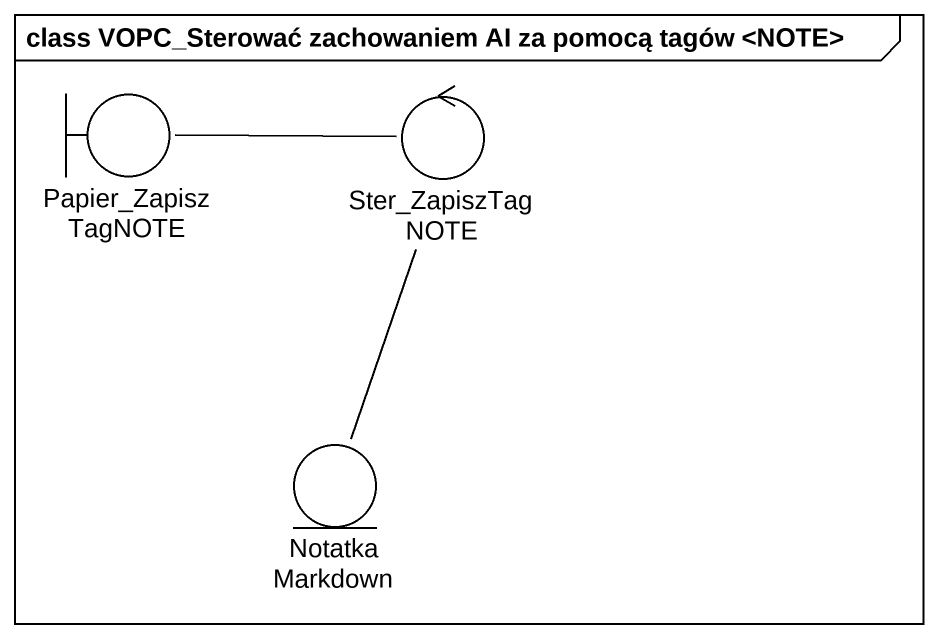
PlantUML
@startuml
mainframe class VOPC_Sterować zachowaniem AI za pomocą tagów <NOTE>
boundary Papier_ZapiszTagNOTE
control Ster_ZapiszTagNOTE
entity "Notatka Markdown" as Notatka_Markdown
Papier_ZapiszTagNOTE -right- Ster_ZapiszTagNOTE
Ster_ZapiszTagNOTE -- Notatka_Markdown
@enduml
